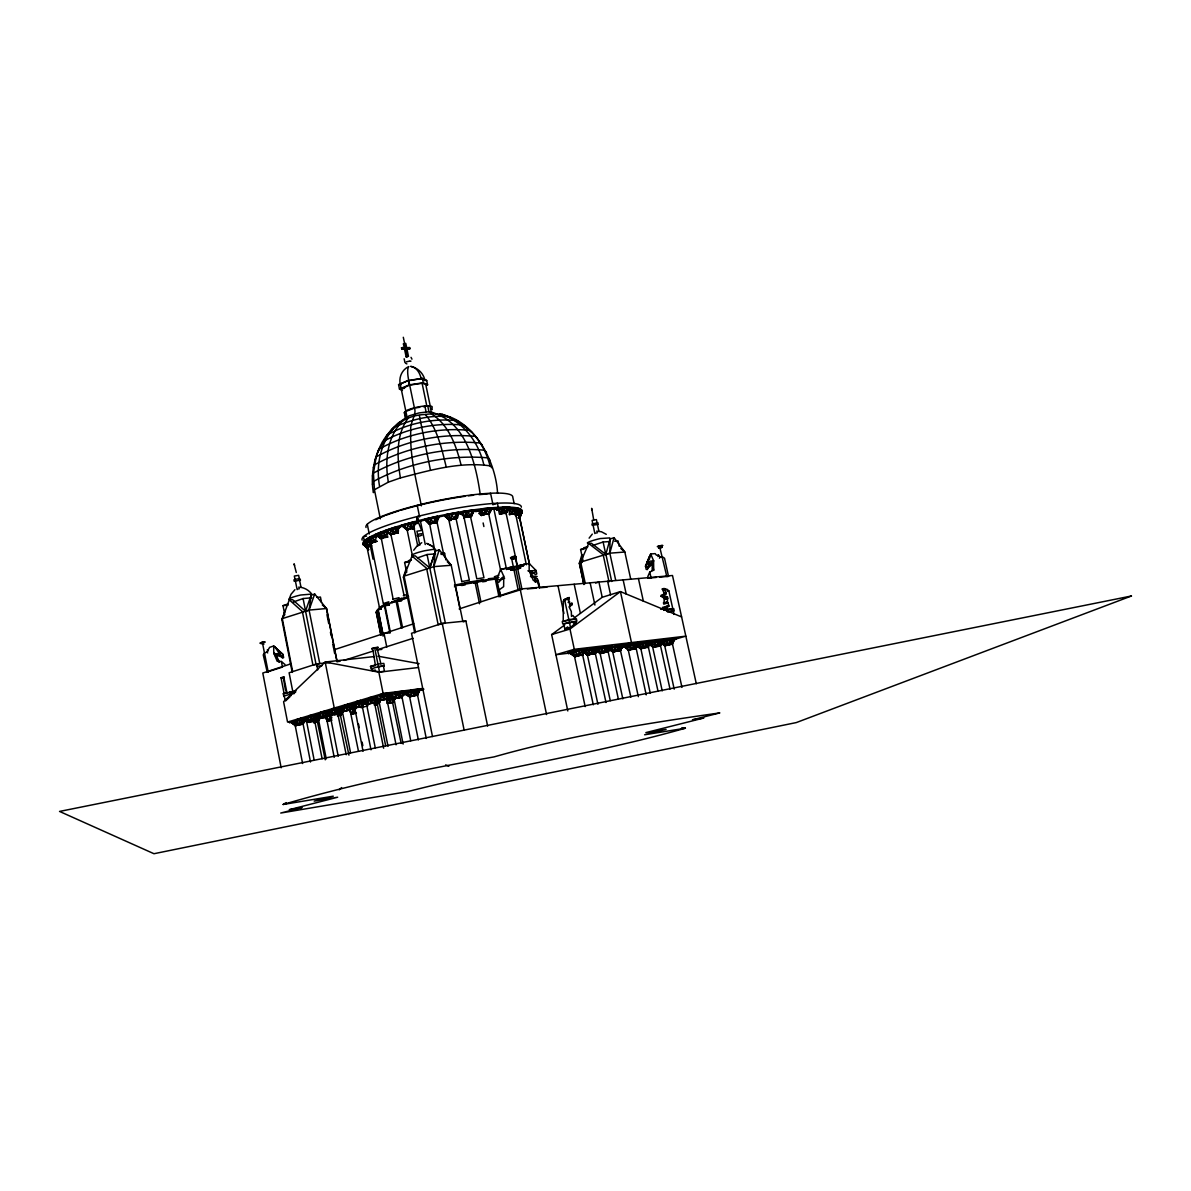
<?xml version="1.0" encoding="UTF-8"?>
<svg xmlns="http://www.w3.org/2000/svg" width="1191" height="1191" viewBox="0 0 1191 1191"><rect width="100%" height="100%" fill="white"/><g stroke="black" fill="none" stroke-linecap="round" stroke-linejoin="round"><path stroke-width="1.5" d="M663.64 595.44L663.67 593.058L666.111 593.118L663.67 593.058M529.146 563.462L529.176 570.951L535.771 574.568L536.784 573.883L536.069 570.504L529.146 563.462L500.682 569.372L503.733 576.221L503.644 586.657L499.267 589.783L500.548 595.932L521.986 589.337L515.539 558.46C518.442 553.651 505.847 558.177 512.666 559.279M337.41 713.662L337.857 711.101M652.177 570.444L652.266 563.938L653.606 560.827L650.718 553.964L655.184 553.621L656.435 555.229L658.534 555.066L659.993 557.046L662.509 556.852L664.533 558.237L668.508 576.34L659.799 577.114M630.664 578.871L624.843 552.029L614.05 537.662L610.075 539.002L609.837 553.175L615.687 580.211M668.047 602.869L663.774 604.165L664.429 598.061L667.57 597.108L667.407 601.768L669.223 606.353L667.541 605.728L662.345 608.184L666.052 607.916M326.066 714.615L325.471 717.577M569.536 601.827L569.492 604.12L571.978 603.271L572.29 604.73L569.03 606.844L571.308 611.459L571.486 616.432L572.945 615.449L575.342 619.007L563.209 621.419L563.358 601.217L564.058 599.668L569.209 597.54L568.747 602.557L569.536 601.827L568.047 602.289M317.119 722.088L317.595 719.558M313.814 721.031L314.409 718.084M574.985 656.837L570.251 652.981L574.985 656.837L570.251 653.144L574.702 656.628L577.754 655.75M299.388 719.93L299.224 724.575L295.889 720.659L299.388 719.93L300.742 724.277L303.109 724.054L310.494 762.017M436.844 522.983L436.457 517.728L433.673 522.804L430.115 523.757M310.955 716.476L310.777 721.15L307.442 717.205L310.955 716.476L312.295 720.853L314.662 720.629L322.106 758.786M314.022 722.609L314.141 719.513M322.657 712.977L322.448 717.697L319.114 713.722L322.657 712.977L323.982 717.384L326.334 717.176L334.209 757.357M331.694 720.123L327.808 720.853L326.111 716.669L329.565 715.955L329.371 720.555L326.111 716.669L331.411 715.702M334.477 709.449L334.254 714.183L330.919 710.193L334.477 709.449L335.802 713.885L337.902 713.632L340.15 708.705L337.857 713.766L340.373 708.958L337.812 713.9L346.224 754.722M352.878 709.047L352.64 713.707L349.365 709.776L355.647 708.675L354.144 713.394L351.122 714.005L349.365 709.776L352.878 709.047L354.144 713.394L356.422 713.201L353.161 713.573M412.681 557.09L407.173 530.069L410.835 528.476L410.553 523.817L413.813 523.34L413.56 528.119L414.528 528.357M633.136 644.242L632.793 649.006L629.563 644.971L633.136 644.242L634.312 648.693L636.232 648.589L646.207 694.889M645.433 642.783L645.075 647.517L641.875 643.512L645.433 642.783L646.594 647.219L648.47 647.1L647.323 647.562L650.569 642.172M657.581 641.339L657.224 646.043L654.053 642.068L657.581 641.339L658.712 645.745L660.41 645.76M669.595 639.909L669.223 644.599L666.082 640.639L669.595 639.909L670.712 644.301L672.364 644.316M526.348 564.787L515.584 513.827L514.765 513.574L515.182 508.87L512.07 509.301L512.219 513.902L509.435 514.601L509.316 510.046L512.219 513.902L515.286 513.604M664.37 593.654L662.27 589.039L664.221 588.548L668.836 590.796L672.796 608.824L666.856 609.45M415.48 632.019L404.091 576.116L411.997 556.093L426.586 568.256L438.169 624.709L445.36 623.087L433.762 566.618L435.296 551.21L439.285 549.795L451.225 565.278L462.808 621.33M367.602 547.547L366.724 547.309L368.882 546.416L369.344 541.831L370.967 544.495M582.101 655.378L584.87 649.973L582.295 654.976L578.826 655.526M477.502 438.496L475.492 436.412C441.965 433.003 405.506 440.402 376.148 456.942L373.423 473.14L374.436 489.739L373.393 492.627C367.409 459.086 387.239 415.391 425.41 414.483C467.825 407.724 495.664 456.942 497.555 493.282M502.915 513.202L501.917 513.41L498.508 509.733L499.431 514.155L501.917 513.41L502.572 508.646L504.761 512.934L506.294 512.993L508.765 508.304L506.101 513.336L506.964 508.319L504.761 512.934L500.949 513.649M292.658 671.62L282.297 618.62L289.309 599.862L302.395 611.608L312.935 665.084L319.769 663.566L309.079 610.09L311.119 595.292L314.692 594.011L326.468 608.527L336.993 661.645M298.703 724.664L295.249 725.706L296.008 725.706M295.889 720.659L297.705 724.887L293.969 721.24L295.502 725.736L291.214 722.222L295.532 725.483L302.856 724.024L305.313 719.409L303.095 724.143L295.219 725.632L302.603 763.535M396.037 528.462L395.293 533.315L392.598 529.117L396.037 528.462L396.752 533.062L398.404 533.106L395.829 533.181M485.05 509.569L484.29 514.482L481.655 510.329L485.05 509.569L485.72 514.14L482.176 515.093L483.74 514.586M649.452 559.175L649.973 555.765L645.492 566.216L646.192 569.372L647.442 569.566L648.663 564.281M343.633 711.682L342.293 711.727L344.11 711.072L344.899 706.174L347.162 710.417L350.362 710.074L349.335 710.521M350.08 704.462L354.695 708.124L350.08 704.462L354.412 708.064L356.169 707.499L356.66 701.38L361.394 700.77M365.875 702.02L366.486 704.551L368.361 703.881L369.18 698.923L371.443 703.211L374.45 702.824M594.934 653.814L597.718 648.44L595.143 653.427L591.704 653.963M264.342 642.128L263.256 642.545M374.51 697.167L379.423 700.948L380.688 700.219L381.537 695.231L383.785 699.549L386.509 699.489M389.785 695.484L394.251 698.894C384.485 689.351 392.777 701.707 395.814 698.239L396.677 693.281L398.896 697.569L402.037 697.256L410.731 740.757M371.964 542.486L375.359 541.548L376.148 536.947M405.416 693.475L409.853 696.854C400.087 687.401 408.498 699.549 411.431 696.199L412.309 691.271L414.498 695.544L417.594 695.231L426.259 738.45M489.501 511.505L488.742 514.333M404.151 358.759L404.955 362.645M664.429 598.061L661.094 596.274L661.377 595.038L666.082 594.696L665.144 592.597M314.201 760.32L306.727 722.222L310.256 721.24M313.188 720.719L309.243 721.463L305.491 717.786C304.747 725.989 317.238 721.85 316.627 715.731L314.632 720.719M449.692 520.512C449.603 516.671 460.5 522.641 457.344 513.693L454.188 518.666L450.347 519.529M297.169 589.634L294.326 576.057L298.628 575.327L300.921 586.969M579.436 650.614L578.305 655.66L575.759 651.373L579.436 650.614L579.883 655.318L574.598 656.822M267.246 672.23L263.241 654.871L264.491 652.891L266.769 652.132L269.657 647.338L273.692 645.969L283.026 654.514L283.622 657.536L282.595 658.191L275.061 647.175L283.026 654.514L281.27 656.822L276.193 655.124L273.766 653.055L273.692 645.969L279.364 651.313L279.959 654.38L279.141 655.229L273.766 653.055L277.22 661.303L281.344 661.467L284.991 664.518M610.268 700.68L600.19 653.725L605.519 652.206L607.752 647.249C606.189 661.928 614.243 636.709 607.857 651.894L604.447 652.43M592.329 649.08L591.198 654.097L588.682 649.839L592.329 649.08L592.761 653.755L587.461 655.273L597.927 704.313M605.088 647.576L603.941 652.564L601.455 648.321L605.088 647.576L605.504 652.221L601.515 653.13M617.682 646.073L616.536 651.03L614.08 646.817L617.682 646.073L618.084 650.703L612.784 652.206L622.833 698.879M529.504 564.236L519.097 514.988L520.318 510.21L517.683 510.433L517.013 515.122L515.137 515.48L519.38 515.078L518.695 515.643M661.541 547.681L662.598 545.433L660.543 545.731M325.232 759.813L317.506 722.267L319.813 718.769M319.248 718.426L317.55 722.312M437.082 522.775L438.377 517.966L437.276 516.313L425.023 519.097L428.894 523.251M515.048 513.023L517.981 509.316L515.599 513.827L516.864 509.138L514.765 513.574L509.435 514.601M614.05 537.662L609.837 553.175L580.687 562.092L585.302 583.59M443.826 555.125L437.127 522.611L433.673 522.804L435.028 517.862L437.871 517.594L436.278 522.492L432.661 522.998M388.355 531.126L381.805 531.737L374.942 534.67L375.15 535.652L382.013 532.734L386.926 532.273L385.646 536.918L381.894 537.781M620.809 548.485L624.843 552.029L609.837 553.175L605.802 554.485L610.075 539.002M620.169 650.762L622.953 645.448L620.422 650.375L617.042 650.896M517.311 568.851L520.482 568.196L521.152 565.904L523.519 565.71L524.144 563.849M582.071 562.316L579.332 563.194L583.918 584.558L579.436 563.179L581.908 554.634M632.317 649.065L628.788 649.973L624.069 646.564L622.238 647.1L622.015 646.058L631.185 643.393L639.835 642.381L640.058 643.423L636.991 644.301M511.222 514.11L512.219 513.902L513.619 509.078L514.765 513.574M338.229 756.27L330.145 715.27L331.038 714.928M333.733 714.272L330.488 715.121L326.051 711.801L330.398 715.374L328.924 710.789L332.721 714.496L338.11 713.766M326.974 721.061L330.86 720.257L331.842 717.146M413.813 523.34L412.235 528.298L410.553 523.817M417.788 546.178L414.096 528.149L412.801 528.179M414.751 632.972L403.392 577.203L406.637 567.229M404.091 576.116L429.832 568.003L435.296 551.21L429.757 568.018L433.762 566.618L451.225 565.278L447.25 561.765M433.762 566.618L439.285 549.795M469.969 517.028L471.442 516.328L472.812 512.026L471.398 515.197M375.239 459.622L378.857 449.26C405.729 433.971 439.241 427.167 469.969 430.442C479.824 440.06 486.732 452.476 490.007 465.845L492.255 468.048M373.364 467.75L374.316 464.937C405.744 447.444 444.541 439.568 480.315 443.037L482.429 445.211M503.733 576.221L498.895 582.22L497.63 581.997L496.93 578.618L500.682 569.372L506.011 568.256M372.426 476.028L373.423 473.14C406.414 455.007 446.908 446.789 484.38 450.198L486.568 452.431M386.152 437.186L386.837 435.206C407.471 423.252 433.42 417.996 457.106 420.691L471.844 432.378M337.812 713.9L337.321 709.077L335.802 713.885L334.79 714.064M311.119 595.292L305.447 611.34L309.079 610.09L314.692 594.011M372.441 484.35L373.468 481.447C407.501 462.986 449.052 454.545 487.625 457.835L489.858 460.083M387.194 435.876L391.988 429.013L399.834 421.942M638.212 643.944L636.068 648.708L628.357 650.152M469.403 517.147L471.442 516.179L473.184 511.267L469.954 516.09L466.113 516.79M653.695 570.191L653.606 560.827L649.899 563.477L649.303 565.13L648.157 564.653L647.457 561.437L650.718 553.964L645.492 566.216L648.127 567.69L652.266 563.938L653.695 570.191L649.765 572.037L647.77 576.652M662.345 608.184L667.183 606.725L667.541 605.728M292.227 672.409L281.895 619.573L285.393 610.015M348.963 755.154L340.388 715.21M456.332 519.023L458.49 512.249L446.134 514.557L444.972 516.656M290.604 599.579L289.175 599.133L291.021 594.279L294.936 589.679M370.52 540.61L363.851 541.86L363.3 544.793L365.622 544.361M363.3 544.793L363.851 541.86M415.346 523.534L413.56 528.119L409.883 528.67M343.321 711.295L347.162 710.417L349.097 705.489L358.491 751.342M355.365 707.707L359.235 706.829L361.186 701.886L362.436 706.486L361.379 706.948M375.284 747.918L366.605 704.447L364.267 700.219L368.361 703.881L371.443 703.211L373.408 698.224L374.51 703.003L376.847 698.09L374.272 702.913L376.684 697.807L374.004 702.839L366.605 704.447L362.228 700.844L366.858 704.521L362.228 700.844M374.316 704.834L376.267 699.921L377.368 704.61L379.497 699.504L376.847 704.462L374.316 704.834L375.314 704.67M379.869 700.442L383.785 699.549L385.765 694.547L386.986 699.221M392.539 702.705L395.025 697.479L392.405 702.422L389.904 702.779L387.715 698.566L386.881 703.434L389.904 702.779L391.839 697.881L393.015 702.452L387.894 703.196M403.139 744.062L394.013 698.819L391.72 694.591L395.814 698.239L398.896 697.569L400.861 692.596C400.325 707.305 408.141 681.967 401.427 697.211L394.995 698.462M410.612 696.422L414.498 695.544L416.463 690.601L417.163 695.425M519.767 516.998L520.839 514.289M433.42 412.771L428.939 411.714L418.86 412.964L409.153 415.808L405.535 418.532L404.33 412.652L405.789 410.984A14.232 2.799 -11.6 0 1 424.859 405.982L429.996 405.937A14.232 2.799 -11.6 0 1 431.916 407.694L432.244 409.57M455.066 518.576L454.188 518.666L456.227 513.708L458.446 513.678L456.302 518.561L453.205 518.829M283.116 678.408L283.756 676.905L287.031 693.192L285.274 689.276L283.547 678.736M455.796 518.532L458.133 514.214M514.75 511.103L517.013 515.122L519.097 514.988L520.899 510.745L518.695 515.569M580.687 562.092L588.667 543.483L591.421 543.29L605.936 554.485L611.698 581.476M519.886 516.834L521.211 513.783L519.916 517.936M657.894 556.525L658.534 555.066M570.474 627.315L576.206 623.072L575.849 621.374L563.715 623.786L564.817 629.027L570.474 627.315L564.832 600.755L565.517 599.207L569.209 597.54M649.899 563.477L647.457 561.437L649.973 555.765M659.457 558.237L659.993 557.046M635.637 648.872L638.331 643.616M654.737 646.579L658.712 645.745L660.127 641.041L660.484 645.582L662.658 640.743L660.484 645.582L670.012 689.098M674.448 639.641L671.932 644.48M515.569 513.678L514.884 514.259L516.76 510.046L518.904 509.465L518.71 508.483L514.036 507.738L507.842 509.406M337.797 715.612L341.073 715.315L342.338 711.98L340.239 715.627M660.231 645.76L662.658 640.743M435.549 522.536L438.377 517.966M417.445 695.35L419.649 690.185L416.999 695.187L411.431 696.199L407.367 692.581L409.615 696.78L418.369 739.939M396.052 744.807L386.911 699.325L389.04 694.13L386.613 699.251L389.189 694.398L390.931 693.877L390.722 692.82L381.239 694.025L381.462 695.082L372.768 697.688L372.56 696.616M404.091 692.179L401.68 697.286L404.225 692.462M419.649 690.185L417.237 695.261L419.753 690.467M584.87 649.973L582.429 655.08L584.841 650.286M594.547 653.487L595.396 653.636L597.718 648.44M608.095 652.102L610.402 646.936M622.953 645.448L620.526 650.48L622.863 645.775M378.023 451.761L385.259 438.601M674.627 639.314L672.468 644.137L672.111 639.612L670.712 644.301L666.752 645.135M607.976 651.998L610.328 647.264M579.436 563.179L583.233 555.601M588.756 654.663L592.761 653.755L595.024 648.767L595.396 653.636L597.659 648.767M518.413 517.743L520.78 513.023L519.901 517.802L518.413 517.743L519.901 517.802L521.777 513.023L519.782 513.023L522.075 512.592L521.881 511.624M375.894 612.531L377.056 610.224M419.798 545.225L416.924 531.186L421.033 530.591M471.442 516.179L469.954 516.09L472.47 511.162L473.914 511.371L471.442 516.179L469.09 516.194M314.35 720.853L316.88 715.97L314.379 720.734M403.392 577.203L406.771 570.668M340.82 715.315L342.472 712.144L341.073 715.315M650.435 642.5L648.306 647.219M660.811 644.301L662.509 641.056M389.04 694.13L386.36 699.177L380.688 700.219L376.579 696.541L378.887 700.799L388.028 746.325M281.895 619.573L284.426 614.884M448.039 519.187L445.762 516.611L446.134 514.557M370.967 545.954L367.051 547.518L379.408 607.231M508.765 508.304L505.967 513.276L510.046 507.306L502.542 507.351L496.334 509.391M484.707 514.348L488.265 513.842L491.541 509.45L489.01 514.125L487.551 513.872M375.344 664.95L372.887 649.616L371.681 648.648L374.644 647.696L378.009 647.338L377.19 648.723L380.882 663.804M514.899 514.17L517.981 509.316M488.265 513.842L491.273 509.242L489.01 514.125L487.417 509.361L485.72 514.14L481.372 515.524L478.737 513.247M518.948 514.601L521.271 511.103L518.576 514.974M407.873 418.562C395.591 435.564 397.184 458.297 400.399 477.933L388.37 482.132L374.436 489.739L380.331 518.814M379.095 607.261L382.936 605.832M454.471 586.895L455.2 585.838L496.692 578.752L500.443 596.751M522.075 512.592L520.527 514.706L520.333 513.738M477.591 582.593L474.241 583.128L475.03 582.057L479.541 603.763M413.694 550.227L417.133 545.865L421.748 542.709M589.113 538.138L592.299 534.104M488.742 513.961L500.845 571.308M516.09 556.45L515.256 556.882M357.136 707.26L352.104 703.866L354.412 708.064L355.662 708.124M648.127 567.69L652.936 562.39M403.258 420.259C387.12 436.1 384.574 460.857 388.37 482.132M594.86 533.583L592.091 520.407L596.393 519.589L598.85 530.978M373.423 541.994L371.369 542.888L368.153 539.88L372.366 543.096L367.438 539.791L372.366 543.096L371.547 542.709M494.369 576.742L498.88 575.179M381.239 538.034L393.149 599.237M392.062 534.044L391.199 534.923M397.556 533.062L393.774 533.568L390.365 529.846L390.856 534.848L386.688 531.558L391.407 534.297L394.846 533.345M391.407 430.666L397.809 423.475L405.863 417.758L404.657 411.878L414.438 408.081L408.796 380.733A17.046 4.377 75.1 0 1 408.855 366.545M339.256 789.827L341.609 787.549M290.009 696.72L285.542 700.963L284.113 696.035M496.93 578.618L499.58 580.211L502.14 577.918M658.176 546.431L659.174 546.044M662.658 545.508L660.782 546.088M517.534 566.41L505.609 511.058M430.204 524.457L429.623 523.995M463.775 517.743L465.249 517.043M463.775 517.891L468.108 516.343M382.445 441.98C406.384 428.224 436.382 422.15 463.805 425.172L465.517 426.929M377.219 610.402L380.763 608.914M567.809 710.953L551.641 634.58L569.983 629.027L620.437 591.599L681.565 616.908M564.817 629.027L567.69 626.913M551.641 634.58L564.668 624.977M574.687 617.578L602.214 597.287L620.437 591.599L631.468 642.559L623.131 644.986M644.599 647.591L640.49 648.782L648.38 647.041L658.057 691.375M534.744 577.218L533.553 576.906M371.458 543.022L377.234 541.265M668.761 644.673L665.248 645.567L660.603 642.217L664.995 645.745L660.454 642.53L664.742 645.909L671.516 644.182M593.282 704.789L582.652 654.99L581.684 655.035M588.056 654.886L586.88 652.683M600.815 653.338L595.947 649.929M567.556 598.477L563.358 601.217L564.832 600.755M376.743 535.846L370.371 536.784L366.456 539.315L366.649 540.297L368.882 539.97M366.649 540.297L370.565 537.766L376.952 536.843M613.425 651.819L613.767 652.147M614.109 651.611L618.084 650.703L620.317 645.76L620.422 650.375L630.843 697.092M499.758 514.095L506.279 512.993L505.163 513.678M681.818 727.686L685.391 728.207C593.877 754.216 499.818 767.882 407.843 791.598L280.734 813.051L302.112 807.543L289.279 809.701L337.663 797.226L314.201 801.126L333.286 796.183L283.16 804.476L286.197 802.6M458.743 514.11L463.016 511.49L474.569 509.837L474.777 510.835L471.889 512.577M460.366 514.229L463.225 512.487L474.777 510.835M429.445 524.323L431.678 523.236M382.103 606.159L387.834 602.974M474.241 583.128L476.772 581.789L480.896 601.663M411.892 528.283L408.096 529.161L403.823 525.648L402.618 526.392L406.801 529.831L408.93 528.908M412.384 529.28L413.411 528.923M635.131 648.574L631.275 649.303L626.808 645.775L628.193 650.271L629.414 649.78M635.294 648.946L636.143 648.529L635.741 643.929L634.312 648.693L633.359 648.872M637.706 646.564L640.594 648.842L641.711 648.291M653.874 646.832L652.623 647.308L659.516 645.626M367.364 547.488L363.627 543.945L367.394 546.907M663.208 643.497L664.638 645.85L665.888 645.373M433.673 522.804L430.606 518.874L430.814 523.504L427.673 519.544L425.649 520.393L429.385 524.189L434.73 522.626M322.984 717.563L326.319 717.265L328.329 712.233L325.59 717.161M581.536 655.512L582.652 654.99L582.161 650.286L579.883 655.318L574.568 656.837L585.168 706.605M595.321 653.517L606.011 702.511M619.618 650.911L620.764 650.39L619.841 650.42M402.439 390.44L399.476 389.07L398.583 384.693L408.26 380.48L422.388 378.381L426.706 380.51L427.599 384.857L422.105 383.264L409.689 385.125L401.188 388.817M398.583 384.693L408.26 380.48L409.689 385.125M338.065 708.064L342.725 711.474M354.769 707.901L363.032 751.298M379.423 700.948L381.73 699.966M403.302 337.276L405.461 347.459L404.27 347.891L403.451 343.916L404.627 343.425L405.803 343.47L406.637 347.504L405.446 347.936L409.63 347.608L409.868 348.769L408.692 349.261L408.439 348.04M409.63 347.608L401.501 347.772L401.754 349.008L409.868 348.769M401.754 349.008L405.699 348.606L407.307 356.362L408.468 356.407L406.875 348.65M376.162 704.536L377.473 704.506L377.19 701.886M389.651 695.216L394.37 698.67M404.523 349.112L406.131 356.853L407.307 356.362M423.311 406.741L427.718 405.833L428.939 411.714C465.636 419.247 475.7 462.986 480.226 494.384M400.935 697.718L401.933 697.36L400.816 697.271M474.867 582.176L481.834 580.106L487.074 579.898M492.88 579.436L496.23 578.335M409.987 696.631L405.297 693.192M475.79 511.683L482.861 508.751L492.761 507.872L492.97 508.87L489.739 510.195M478.827 511.505L483.07 509.748L492.97 508.87M461.81 581.625L448.918 520.214L452.193 519.038M456.123 519.023L469.358 580.166L461.617 581.61M392.911 599.237L399.089 597.659M499.58 580.211L504.642 578.231M664.816 645.73L663.342 641.428L667.734 644.897L666.082 640.639M406.369 361.841L409.615 361.081M392.181 601.827L402.141 598.016M514.974 558.758L511.758 559.175L518.189 590.185L520.125 589.56L516.045 570.206L513.783 569.209L510.954 570.161L509.376 568.345L507.009 569.134L505.654 567.69M376.52 535.072L380.807 538.258L383.666 537.305M407.426 529.414L407.873 524.546L410.895 528.462L414.096 528.149M488.846 493.952L490.573 493.297L493.014 504.865M494.473 504.329L497.421 503.257L498.285 507.381L493.878 508.989L506.577 569.566M408.811 560.589L411.401 559.666M284.783 614.72L283.011 605.668L288.014 603.897M293.001 602.125L303.08 598.537L311.774 597.808M406.652 572.514L404.612 562.494L410.984 560.232M417.639 557.864L427.063 554.515L435.593 553.904M441.117 554.485L444.585 553.264L445.955 559.949M282.297 618.62L309.198 610.075M404.151 595.917L390.916 534.536L396.752 533.062L398.36 528.417L398.39 531.543M583.873 547.8L587.773 546.49M582.89 560.127L580.612 549.527L587.535 547.205M592.731 545.478L603.108 542.009L609.36 541.563M400.474 527.39L394.281 527.494L384.931 530.605L385.125 531.588L388.236 531.528M385.125 531.588L394.474 528.491L399.134 528.402M445.762 516.611L449.141 520.02L446.104 515.971L448.813 515.093L451.21 519.276L451.761 514.542L454.188 518.666M496.543 510.373L502.736 508.349L510.254 508.289M290.857 663.863L262.794 673.034L281.165 767.793M413.753 623.756L333.927 649.81L334.641 653.427M459.16 608.943L520.139 589.039L672.498 575.506L696.303 683.738M330.056 662.419L316.538 663.923L289.115 672.766L292.644 690.84M487.64 726.108L465.904 621.017L442.233 623.399L411.52 633.299L432.497 736.5M470.549 516.76L483.978 577.739L476.802 578.826L464.058 517.534L471.204 516.522M284.098 693.549L281.031 677.783L283.756 676.905M463.239 621.881L465.904 621.017M343.916 660.424L373.2 651.045M376.639 649.944L413.069 638.302M595.619 583.099L598.924 582.042L602.214 597.287M385.661 745.745L377.413 704.596L375.597 705.176L376.401 704.953M403.332 595.604L406.593 594.637M564.058 599.668L565.517 599.207M568.509 599.371L567.035 599.817L567.199 598.046M291.021 693.966L283.786 696.139L283.309 693.698L296.038 690.854L290.946 692.447M371.711 668.791L370.49 666.379L377.949 664.131L374.644 647.696M569.789 603.971L571.978 603.271M370.996 668.91L378.455 666.677L379.497 671.873L384.47 671.277L383.442 666.111M384.321 665.933L378.336 666.618L377.83 664.087L383.815 663.402L384.321 665.933L377.994 666.737M583.143 651.76L587.863 655.273L584.334 652.519L587.61 655.065L590.647 654.201M403.496 598.001L408.573 596.453M407.203 597.763C397.347 602.289 382.266 602.438 376.267 612.472L380.852 635.235M662.27 589.039L664.221 588.548M663.61 590.602L665.069 590.155L666.111 593.118M667.615 589.485L662.762 588.994M597.033 650.941L600.353 653.517L603.39 652.653M609.673 649.303L613.186 652.206L609.703 649.482L612.963 651.998L616 651.135M263.97 644.078C265.429 644.227 256.08 643.482 262.437 642.321M667.377 591.242L668.836 590.796M573.377 623.935L576.206 623.072M663.491 598.165L667.57 597.108M664.399 599.609L667.883 598.567M663.313 603.003L667.407 601.768M326.26 758.89L318.369 718.769L324.83 717.25M330.145 715.27L336.651 713.751M303.095 724.143L305.045 719.17L302.856 724.024L302.231 719.558L300.742 724.277L299.745 724.456M326.319 717.265L328.552 712.486L326.051 717.265L325.485 712.605L323.982 717.384L320.007 718.218M335.922 714.421L336.502 714.302M327.555 720.942L328.865 720.629M422.731 688.443L383.115 693.46L287.552 722.074L283.577 701.678L325.173 662.032L374.257 656.569M663.61 610.328L673.734 608.616L674.24 610.894L667.451 611.608L666.484 607.693L660.856 609.375L667.779 607.559L667.183 606.725M289.264 721.552L289.458 722.58L303.794 719.349M300.742 718.113L300.936 719.156L316.94 715.687M312.34 714.645L312.548 715.687L328.627 712.188M324.071 711.131L324.28 712.173L340.462 708.675M336.19 707.514L336.398 708.556L352.67 705.027M348.174 703.911L348.382 704.968L364.461 701.454M360.292 700.293L360.516 701.35L376.996 697.777M389.442 694.145L396.395 692.075L405.744 690.884L405.967 691.941L396.603 693.132L387.909 695.723L387.7 694.666M327.391 713.751L329.267 713.498L327.391 713.751L327.197 712.709M366.902 701.975L363.508 702.988L366.62 702.586M402.484 692.983L412.041 690.065L421.286 688.904L421.495 689.946L403.555 693.713L403.347 692.656M395.338 697.435L385.929 698.938L389.487 698.194L389.904 702.779L388.861 702.988M417.803 689.931L421.286 688.904M361.111 707.752L368.049 705.697M376.728 703.137L380.197 702.109L376.535 702.586M401.173 695.901L408.156 693.832M418.011 690.988L423.892 689.172M368.049 546.654L369.82 546.193M674.151 639.493L685.808 636.158L574.3 649.303L555.899 654.708L570.668 652.951M570.236 653.308L568.42 653.531L568.196 652.46L577.382 649.75L586.463 648.678L586.687 649.75L583.62 650.643M568.42 653.531L577.605 650.837L586.687 649.75M583.396 649.586L586.463 648.678M584.171 650.018L599.281 647.175L599.505 648.232L596.438 649.125M345.062 710.848L340.06 707.454L342.368 711.637L349.707 710.044L352.357 705.072L349.96 710.268M362.406 701.097L366.575 704.447L369.389 703.628M386.554 699.43L385.616 699.251M362.034 706.695L364.64 701.722L362.064 706.531L363.865 702.72L361.796 706.457L358.178 707.037M582.875 651.537L599.505 648.232M594.681 648.514L599.281 647.175M596.959 648.5L611.951 645.671L612.174 646.728L609.107 647.621M595.649 650.003L612.174 646.728M605.832 647.457L611.951 645.671M608.05 647.442L624.471 644.197L624.694 645.239L621.642 646.132M394.504 698.968L396.841 698M412.458 695.961L409.63 696.78L410.582 696.854M609.807 648.053L624.694 645.239M621.419 645.075L624.471 644.197M622.238 647.1L640.058 643.423M635.25 643.706L639.835 642.381M637.379 643.706L652.043 640.937L652.266 641.964L649.214 642.842M392.598 702.645L401.173 743.437M636.083 645.18L652.266 641.964M645.939 642.693L652.043 640.937M649.557 642.262L664.116 639.507L664.34 640.535L661.288 641.413M649.78 643.289L664.34 640.535M658.013 641.249L664.116 639.507M661.601 640.832L676.056 638.093L676.294 639.12L673.243 639.984M661.824 641.86L676.294 639.12M673.019 638.971L676.056 638.093M400.399 477.933C429.4 470.43 459.89 461.483 490.007 465.845M308.186 722.208L302.693 718.783L307.055 722.059L309.243 721.463L307.442 717.205M371.369 542.888L368.853 538.883L372.604 542.247L369.776 538.272L372.798 537.439L375.359 541.548L376.639 541.384M417.684 522.879L412.592 522.194L401.397 525.261L401.59 526.258L405.014 526.705M401.59 526.258L412.801 523.206L416.865 523.742M508.051 510.388L514.244 508.721L518.904 509.465M461.081 513.797L464.535 517.296L462.361 513.008L465.532 512.16L467.095 516.552L468.301 511.758L469.954 516.09M595.962 533.017L597.45 532.764M283.16 804.476C352.476 784.08 423.043 769.55 493.997 756.91C567.973 735.889 643.765 723.726 719.84 712.903L692.462 719.811L703.836 718.009L645.864 732.614L666.097 729.383L644.614 734.773L685.391 728.207M263.568 642.574L265.191 641.949L261.692 642.381M392.896 533.791L393.834 533.553L392.598 529.117M331.798 714.719L332.721 714.496L330.919 710.193M630.292 649.542L631.275 649.303L629.563 644.971M642.589 648.053L646.594 647.219L647.993 642.47L648.38 647.041L645.641 647.383M658.459 646.371L656.003 646.907M381.626 538.66L378.991 534.015L382.713 537.543L380.629 533.315L383.978 532.556L385.646 536.918L387.313 536.754M425.232 520.095L437.469 517.311M516.492 509.688L519.797 508.929L521.584 511.401L519.797 508.929M516.7 510.656L520.005 509.912M298.212 588.964L299.373 588.726M659.427 545.85L666.811 576.489L668.464 576.295M268.6 671.65L266.62 672.186L282.446 667.079L281.344 661.467M321.942 717.771L318.712 718.605L314.305 715.315L318.637 718.873L314.186 715.195L318.712 718.605L317.148 714.317L320.915 717.994L319.114 713.722M656.747 646.118L652.728 647.368L662.226 690.869M352.134 713.781L351.122 714.005L354.978 713.275M374.361 541.756L375.359 541.548M408.051 596.944L402.096 599.207M509.569 567.526L513.127 566.782M516.7 566.053L523.817 564.564M509.376 568.345L521.152 565.904M507.009 569.134L513.619 567.765M516.924 567.08L523.519 565.71M513.783 569.209L520.482 568.196M510.954 570.161L514.125 569.506M371.681 648.648L378.009 647.338M366.962 546.699L363.449 544.406L367.066 547.532L365.146 542.813L368.882 546.416L371.771 545.82M334.046 714.823L335.579 714.526L334.745 714.689M337.276 715.731L340.879 715.181L340.298 710.685L338.795 715.434L337.485 711.057M313.516 722.684L317.833 722.163M382.728 699.757L384.797 699.37M397.839 697.777L399.893 697.405M370.386 703.419L372.441 703.032M413.441 695.752L415.48 695.365M346.105 710.61L348.159 710.238M388.058 536.962L380.599 538.451L382.147 538.6M454.441 585.079L466.812 582.727M461.661 585.525L465.249 584.841M380.986 609.003L377.711 609.628L383.055 636.113M364.044 542.828L370.714 541.577L383.532 604.76M421.614 533.687C415.287 533.955 416.15 538.153 421.912 535.116M446.342 515.554L458.699 513.247M661.124 596.274L663.863 595.768L666.632 597.212L661.094 596.274L663.863 595.768L663.551 594.369M375.701 704.625L377.383 704.596M450.942 520.378L448.918 520.214M416.284 695.261L417.49 695.321M389.621 604.224L381.954 606.591L384.619 606.532M314.543 722.475L317.61 722.059L317.014 717.607L315.526 722.297L314.647 719.424M329.877 720.421L331.738 720.123M311.298 721.031L312.295 720.853L313.799 716.104L313.903 720.629M356.972 702.571L359.235 706.829L360.233 706.65M389.904 702.779L390.886 702.616M512.219 513.902L513.187 513.738M384.663 537.096L386.554 536.813M580.851 655.154L579.883 655.318L582.652 654.99M593.728 653.591L592.761 653.755L595.5 653.442M606.457 652.058L605.504 652.221L608.214 651.909L618.308 698.879M619.037 650.539L618.084 650.703L620.764 650.39M366.515 536.144L363.449 536.665L364.282 540.729L367.334 540.223M486.687 513.976L485.72 514.14L488.816 513.872M262.883 642.232L263.702 642.113M389.115 605.073L384.425 605.817L389.814 632.525M482.623 581.818L485.973 581.297M661.452 545.463L657.298 546.624L658.98 546.461M658.504 546.654L659.412 546.401M466.783 582.414L483.338 579.838M512.502 557.552L510.463 557.716M416.21 407.813L419.753 407.277M410.612 366.322A17.344 11.91 89.8 0 1 421.197 378.887L426.706 380.51M404.538 388.311L399.476 389.07L409.153 384.872L423.296 382.758L427.599 384.857M410.567 380.465L422.388 378.381L423.296 382.758L422.105 383.264L426.854 406.205M400.429 599.996L391.199 602.408L392.762 602.646M289.458 722.58L292.599 722.163M307.397 720.213L304.286 720.629L306.161 720.376M312.012 715.27L308.856 715.687L309.065 716.729M312.548 715.687L315.689 715.27M302.008 718.53L297.303 719.156L297.497 720.183M331.202 714.689L327.525 715.181L327.719 716.193M300.936 719.156L304.092 718.739M337.098 708.035L332.378 708.645L332.572 709.702M336.398 708.556L339.539 708.154M325.277 711.563L320.558 712.188L320.751 713.23M338.527 709.851L341.638 709.449M356.347 707.528L350.824 708.258L351.017 709.285M324.28 712.173L328.567 711.623M338.735 710.893L341.847 710.476M392.047 696.795L387.432 697.39L387.641 698.432M360.516 701.35L363.672 700.948M375.12 700.055L378.232 699.653M349.305 704.387L344.586 704.998L344.794 706.055M348.382 704.968L351.539 704.566M361.826 704.491L367.349 703.777M381.462 695.082L390.931 693.877M404.88 692.462L407.962 692.06M373.617 697.107L368.882 697.718L369.091 698.789M372.768 697.688L375.924 697.286M387.909 695.723L391.035 695.321M403.555 693.713L406.637 693.311M657.774 645.909L660.127 645.567M669.774 644.465L672.498 644.123L681.967 687.401M628.55 650.152L624.069 646.564M650.226 693.147L640.892 648.812L636.381 645.105L641.071 648.485L639.12 644.301L643.557 647.815L641.875 643.512M503.882 513.038L505.49 512.889M517.877 515.018L517.013 515.122L519.008 510.329L519.097 514.988M261.603 642.961L260.233 643.051M283.309 693.698L287.775 693.162M295.562 692.388L290.604 692.998L291.125 695.648M290.336 694.1L294.326 693.564M568.196 652.46L575.461 651.596M623.742 645.85L627.195 645.433M620.362 647.026L623.98 646.594M389.263 604.998L385.006 605.49L390.395 632.213M371.488 667.704L372.039 670.459L375.359 670.071M334.269 708.079L325.173 662.032L378.842 672.186L418.473 667.511M370.49 666.379L374.971 665.858M281.031 677.783L284.381 677.396M488.191 578.766L498.806 577.575M340.105 661.288L337.113 661.63L326.572 608.512L309.079 610.09M317.014 666.305L321.927 665.754M378.396 649.765L381.879 649.378M659.352 548.173L658.593 548.188L662.107 547.339M667.362 611.712L673.287 611.087L674.017 614.437M361.111 706.531L362.243 706.442M390.35 632.823L384.023 633.463L386.777 647.1M407.873 529.995L403.928 526.556L407.769 530.069M597.629 522.745L591.957 524.04L592.255 525.35L598.224 524.338L597.703 522.745M647.457 561.437L653.606 560.827M641.577 648.782L640.609 648.842M638.346 696.661L628.342 650.331L630.128 650.152M375.15 535.652L378.41 535.355M527.345 588.92L536.203 588.131M546.937 587.163L539.731 587.803L538.436 581.655L533.374 580.493L529.176 570.951L536.069 570.504L534.387 572.99L527.896 570.802M647.77 578.186L656.301 577.427M283.011 605.668L288.073 605.222M607.261 651.939L608.214 651.909M316.985 597.361L320.453 597.063L321.525 602.497M289.309 599.862L292.51 599.594L305.596 611.325M404.612 562.494L408.096 562.226M580.612 549.527L583.947 549.274M440.938 553.517L444.585 553.264M411.997 556.093L415.227 555.855L429.832 568.003M614.586 541.19L618.055 540.952L619.216 546.267M388.861 601.797L383.964 603.346M449.171 520.482L451.285 520.363M274.987 654.097L277.994 654.008L279.364 651.313L275.061 647.175M429.728 524.338L434.611 549.617M306.727 722.222L308.022 722.208M472.187 582.295L465.279 583.039L459.949 585.019M406.131 356.853L407.292 356.898M401.501 347.772L404.27 347.891M403.451 343.916L404.627 343.976M350.556 752.846L342.398 711.623L343.603 711.682M349.097 710.104L350.288 710.164L350.124 707.439M355.454 708.109L354.427 708.05L362.347 706.591L370.996 749.794M366.605 704.447L367.617 704.506M373.393 702.898L374.555 702.973L383.636 748.216M391.809 702.467L392.911 702.541M410.195 361.052L410.955 361.171M394.013 698.819L394.995 698.894M530.471 576.623L534.848 577.025L537.498 579.034L539.344 587.759M530.635 575.893L537.186 576.504M596.602 531.171L601.425 531.752L606.279 534.327M514.036 513.619L515.584 513.827M298.628 587.178C303.869 587.208 308.663 589.992 311.804 594.086L300.698 595.009A15.423 1.98 -11.2 0 0 289.175 599.133M377.889 656.167L419.098 663.67M372.039 670.459L379.497 671.873M381.046 538.66L376.818 535.28L380.644 538.466M342.368 711.637L338.289 708.317M354.322 708.169L350.288 704.73M439.926 413.664C462.674 420.765 478.588 441.921 483.784 464.594M662.851 607.142L664.399 607.812M445.613 764.89L448.828 766.275M414.438 408.081C417.058 414.662 409.674 422.299 410.791 430.264C409.496 455.885 416.508 480.941 421.346 505.847M406.89 363.91L405.759 363.329M407.664 367.096A17.359 16.391 41.3 0 0 400.28 384.44L400.935 384.753M412.979 555.929L411.758 555.348A16.257 2.218 -11.6 0 1 424.666 550.748L432.943 549.393L435.832 549.974L432.065 546.103L426.72 543.349M427.212 543.617L432.065 546.103M452.699 419.098L458.609 422.224M431.112 413.768C448.977 424.651 456.361 446.104 461.17 465.368M408.096 529.161L403.228 526.02L406.801 529.831M391.407 534.297L386.837 531.275L390.856 534.848L389.397 532.63M637.408 646.237L640.832 648.663M437.276 516.313L439.271 517.757M367.706 704.476L365.205 702.496L367.483 704.313M609.673 649.601L613.186 652.206M597.078 651.12L600.592 653.725L597.093 651.001M376.818 535.28L380.807 538.258M330.488 715.121L325.932 711.682L330.398 715.374M302.559 718.664L307.055 722.059M295.532 725.483L291.066 722.103L295.502 725.736L294.341 723.25M374.674 697.435L379.155 700.874M588.667 543.483L603.167 554.693L609.018 581.803M425.649 520.393L430.1 523.846L427.673 519.544M588.056 543.468L587.357 542.902A15.096 1.906 -12.2 0 1 600.234 538.555L609.837 537.9M583.173 651.447L587.863 655.273M302.693 718.783L307.01 722.312L305.819 719.826M266.769 652.132L267.707 652.906M365.205 702.496L367.349 704.268M267.275 649.854L268.437 650.822M369.776 538.272L373.974 541.89L372.798 537.439M322.285 604.924L326.468 608.527M446.104 515.971L450.183 519.648L448.813 515.093M325.411 718.441L327.867 720.853M442.427 414.26L451.21 418.324L449.945 417.044C431.261 414.364 411.699 419.545 394.578 427.033C380.346 442.858 375.835 465.547 379.527 486.151M368.629 549.78L364.997 546.148L365.905 545.761L368.629 549.78L366.783 547.666M368.466 548.977L364.342 544.912M426.259 520.809L429.385 524.189M380.629 533.315L384.187 537.23L383.978 532.556M462.361 513.008L465.815 516.924L465.532 512.16M663.715 588.592L665.069 590.155M425.41 414.483C437.678 429.37 441.742 449.081 446.327 467.363M366.932 547.116L363.895 543.23L366.381 542.396L368.882 546.416M411.029 357.345L411.967 359.176M651.209 644.941L653.1 647.368L648.559 643.646L653.234 647.011L651.298 642.857L655.72 646.341L654.053 642.068M273.766 653.055L279.126 662.122M574.702 656.628L572.588 652.311L576.742 656.003L575.759 651.373M587.61 655.065L585.51 650.762L589.634 654.44L588.682 649.839M600.353 653.517L598.284 649.244L602.393 652.891L601.455 648.321M612.963 651.998L610.909 647.74L614.988 651.373L614.08 646.817M276.193 655.124L279.394 662.211M481.372 515.524L479.526 511.222L482.861 514.84L481.655 510.329M421.614 530.308L416.701 518.055L417.014 519.767M294.624 565.323L294.028 563.805L296.276 572.469M569.581 605.251L570.057 606.74M329.565 715.955L330.86 720.257M262.348 642.232L268.154 671.739M501.917 513.41L500.875 508.959L504.255 508.334L504.761 512.934M344.11 711.072L343.097 706.546L346.685 705.801L347.162 710.417M667.704 639.076L667.928 640.118M356.169 707.499L355.171 702.943L358.774 702.184L359.235 706.829M649.765 572.037L651.045 577.888M664.757 645.909L674.21 689.157M655.66 640.505L655.884 641.532M638.421 578.528L643.393 601.336M643.482 641.949L643.721 642.991M623.146 579.883L626.228 594.13M631.185 643.393L631.409 644.45M603.108 542.009L605.802 554.485M607.648 581.268L610.581 594.845M615.702 645.224L615.926 646.281M368.361 703.881L367.379 699.296L370.996 698.536L371.443 703.211M590.14 582.816L594.919 605.058M603.078 646.713L603.301 647.785M590.304 648.232L590.528 649.303M574.181 584.245L580.404 613.365M577.382 649.75L577.605 650.837M569.983 629.027L574.3 649.303M557.984 585.674L563.894 613.484M386.926 532.273L387.566 535.265M380.688 700.219L379.721 695.604L383.353 694.844L383.785 699.549M537.275 578.856L539.121 587.595M534.848 577.025L535.98 582.31M534.163 576.965L535.28 582.25M531.037 571.472L531.796 575.074M519.618 517.713L529.489 564.415M531.007 571.591L531.767 575.193M514.155 503.599L512.785 497.123A74.959 11.419 -11.7 0 0 436.68 500.845A74.959 11.419 -11.7 0 0 366.039 527.494M514.036 507.738L514.244 508.721M520.139 589.039L546.565 714.585M502.542 507.351L502.736 508.349M482.861 508.751L483.07 509.748M495.248 578.915L499.014 596.914M483.129 522.953L483.874 526.541M463.016 511.49L463.225 512.487M425.902 385.11L430.264 406.176M429.996 405.937L431.216 411.818M424.859 405.982L426.08 411.878M455.587 587.654L460.068 609.375M395.814 698.239L394.861 693.653L398.479 692.894L398.896 697.569M430.472 470.266L419.351 415.57M402.692 347.355L402.93 348.501M400.28 384.44L407.009 416.865M442.233 623.399L464.103 729.979M419.619 516.983L417.222 505.297L417.981 505.535A72.457 11.047 -11.7 0 1 464.937 496.319M425.261 544.525L420.468 521.137L418.547 520.571L417.684 516.403M427.063 554.515L441.325 624.397M412.592 522.194L412.801 523.206M394.281 527.494L394.474 528.491M402.588 627.761L397.139 600.86L401.784 600.592L396.082 601.247L401.546 628.148M381.805 531.737L382.013 532.734M412.041 690.065L412.25 691.137M411.431 696.199L410.508 691.643L414.111 690.899L414.498 695.544M370.371 536.784L370.565 537.766M367.275 524.204L369.255 534M369.85 543.453L373.006 559.13M396.395 692.075L396.603 693.132M383.04 634.088L378.053 609.345L381.165 608.854L377.889 609.494L382.862 634.222M376.386 612.234L380.971 635.011M378.842 672.186L383.115 693.46M358.536 724.083L359.25 727.686M362.124 742.082L362.838 745.67M326.974 614.764L328.701 623.518M330.443 632.287L331.143 635.8M332.885 644.554L333.569 648.068M316.538 663.923L317.714 669.893M303.08 598.537L316.121 664.727M290.083 691.584L290.559 694.025M593.699 519.857L591.674 508.334L591.719 509.942M620.273 647.904L620.63 650.584M513.961 556.525L514.11 558.505M365.131 545.806A81.345 11.865 -11.7 0 1 443.156 515.048A81.345 11.865 -11.7 0 1 519.514 514.854M404.955 413.262A14.232 2.799 -11.6 0 1 404.33 412.652M362.153 540.119A81.33 11.999 -11.7 0 1 438.854 511.579A81.33 11.999 -11.7 0 1 521.345 507.172M375.746 519.767A72.457 11.047 -11.7 0 1 384.574 515.837M386.331 515.167A72.457 11.047 -11.7 0 1 398.985 510.835M400.742 510.299A72.457 11.047 -11.7 0 1 416.18 505.996M468.48 495.843A72.457 11.047 -11.7 0 1 473.586 495.218M478.99 494.667A72.457 11.047 -11.7 0 1 487.313 494.027M395.516 528.238A75.033 10.942 -11.7 0 1 402.588 526.02M413.054 523.057A75.033 10.942 -11.7 0 1 425.663 519.871M436.397 517.46A75.033 10.942 -11.7 0 1 445.374 515.614M459.681 513.023A75.033 10.942 -11.7 0 1 463.493 512.413M472.797 511.058A75.033 10.942 -11.7 0 1 483.695 509.793M490.677 509.197A75.033 10.942 -11.7 0 1 501.277 508.78M411.163 366.56A17.091 16.138 40.8 0 1 425.008 380.763M295.219 579.347L293.924 579.883L294.192 581.238L300.504 580.166L299.685 578.588L295.219 579.347M1131.45 595.991L796.288 722.58L153.967 853.724L59.55 811.428L1131.45 595.991M568.97 619.558L562.256 621.613L562.762 623.995L576.891 621.151L576.384 618.784L568.97 619.558"/></g></svg>
